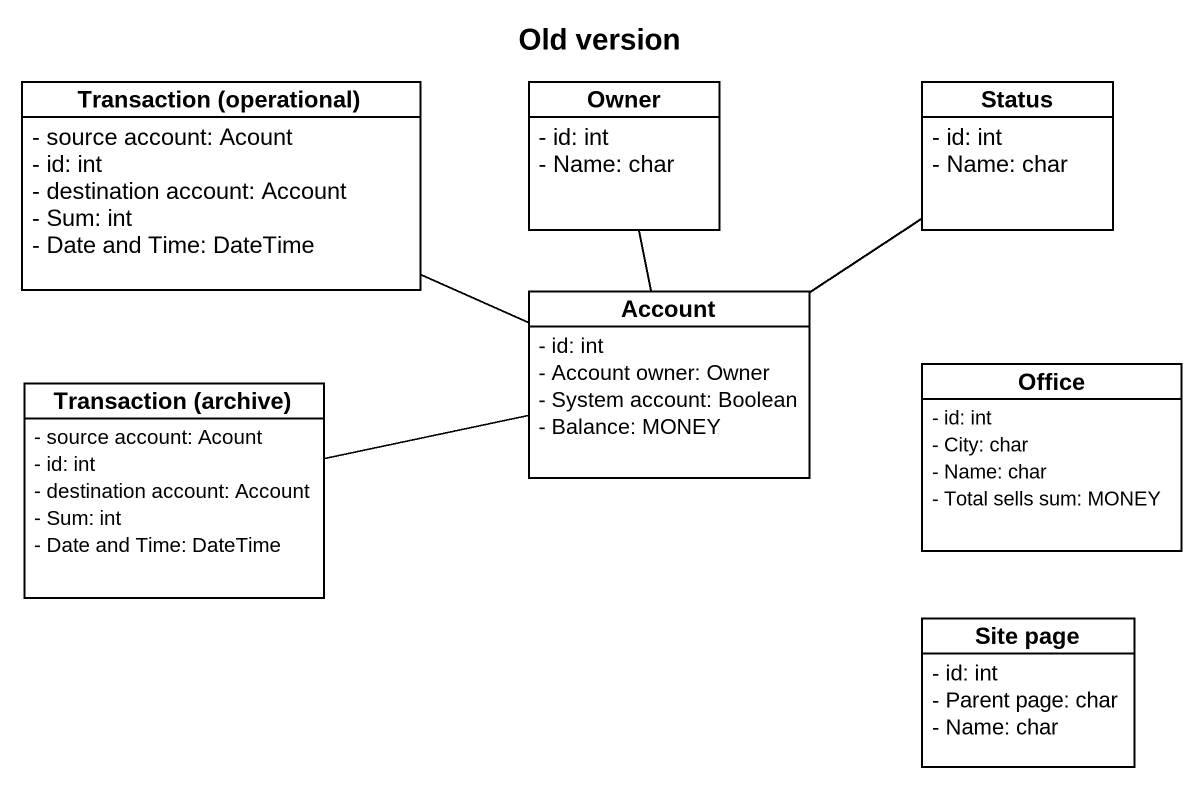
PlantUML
@startuml
title Old version
hide circle
hide empty members
skinparam classAttributeIconSize 0
class "Transaction (operational)" as Transaction_operational {
  - source account: Acount
  - id: int
  - destination account: Account
  - Sum: int
  - Date and Time: DateTime
}
class Owner {
  - id: int
  - Name: char
}
class Status {
  - id: int
  - Name: char
}
class Account {
  - id: int
  - Account owner: Owner
  - System account: Boolean
  - Balance: MONEY
}
class Office {
  - id: int
  - City: char
  - Name: char
  - Total sells sum: MONEY
}
class "Transaction (archive)" as Transaction_archive {
  - source account: Acount
  - id: int
  - destination account: Account
  - Sum: int
  - Date and Time: DateTime
}
class "Site page" as Site_page {
  - id: int
  - Parent page: char
  - Name: char
}
Transaction_operational -right- Account
Owner -- Account
Status -- Account
Transaction_archive -right- Account
@enduml
